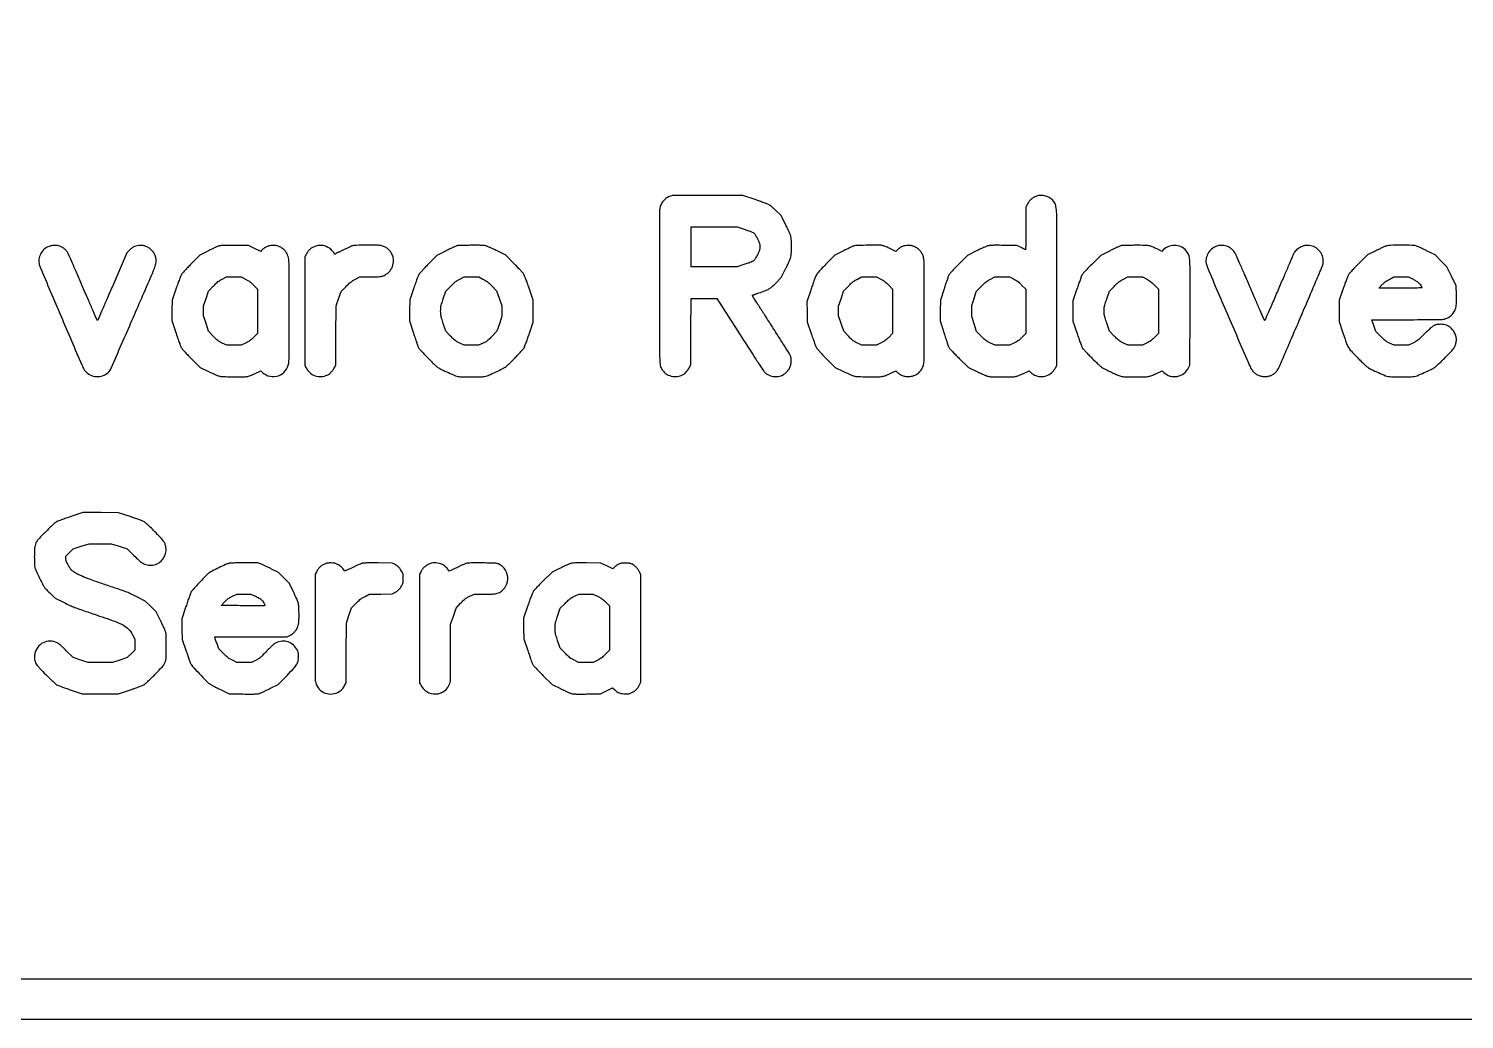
# Model space of a CAD drawing. Extents: x 949 to 24658, y 948 to 49051.
# Drawn here: x 14610 to 18200, y 948 to 3424 of the extents above; entities that cross this region are included whole.
import ezdxf

# ---------------------------------------------------------------- set-up
doc = ezdxf.new("R2010")
doc.units = 0

msp = doc.modelspace()

# ---------------------------------------------------------------- linework, layer by layer
for points in [[(24557.45501, 40846.15625, -0.000005), (24557.576589, 33590.111823, -0.000003), (24557.572356, 24977, -0.000002), (24557.441941, 13479.946311, -0.000011), (24557.197838, 7129.844974)], [(15714.998989, 9703.006321, -0.000002), (15715.022434, 7291.053811, -0.000001), (15715.030987, 4877.751754, -0.015597)], [(15911.999293, 4890.31908, 0.000002), (15912.009113, 7290.79815, 0.000002), (15911.999293, 9689.929649, 0.010711)], [(16777.006036, 9695.051837, 0.000002), (16776.996294, 7295.597669, 0.000002), (16777.00627, 4896.810789, 0.010711)], [(16974.465078, 5758.578639, -0.000013), (16974.22876, 7282.5, -0.000024)], [(23036.689134, 1047.984641), (12803.487408, 1047.982521), (2570.260772, 1047.985599, -0.009919)], [(2574.540583, 947.976318), (12803.51049, 947.973854), (23032.501131, 947.97706, 0.009239)]]:
    msp.add_lwpolyline(points, format="xyb")
for points in [[(16217.745923, 3006.925117, 0.074762), (16207.569377, 3002.820003, 0.067787), (16198.663949, 2995.793023, 0.06751), (16191.931809, 2986.609475, 0.073008), (16188.108704, 2976.200779, 0.049792), (16187.536435, 2970.859977, 0.000393), (16187.258421, 2927.794738, 0.001098), (16187.057079, 2869.853131, 0.00032), (16187, 2780.660878, 0.000229), (16187.063575, 2642.089986, 0.005947), (16187.543226, 2604.654108, 0.021487), (16188.82762, 2585.703607, 0.090522), (16192.086322, 2574.830795, 0.052729), (16194.986663, 2570.375836, 0.03194), (16199.26294, 2565.751576, 0.031593), (16204.188871, 2561.623936, 0.044848), (16209.074514, 2558.664369, 0.096001), (16224.050078, 2554.622787, 0.101157), (16239.156985, 2556.589288, 0.100871), (16252.313187, 2564.33547, 0.094916), (16261.727657, 2576.762452), (16265.5, 2584.394264), (16265.777737, 2667.197132), (16266.055474, 2750), (16298.277737, 2749.949504), (16330.5, 2749.899008), (16389, 2658.750745, 0.000557), (16421.898614, 2607.617156, 0.003966), (16438.060123, 2582.990143, 0.005502), (16448.098429, 2568.307516, 0.069416), (16452.656329, 2563.408137, 0.105016), (16466.978058, 2556.067926, 0.10158), (16483.226146, 2555.061122, 0.102623), (16498.424216, 2560.524775, 0.109467), (16509.78755, 2571.492975, 0.059102), (16513.915581, 2579.681171, 0.053255), (16516.196056, 2588.900861, 0.054467), (16516.448766, 2598.17372, 0.069332), (16514.582926, 2606.516684, 0.049395), (16512.820211, 2610.09993, 0.000648), (16499.637878, 2631.258568, 0.00186), (16484.241166, 2655.697532, 0.001219), (16466.327912, 2683.746525, -0.000301), (16448.507887, 2711.536955, -0.000491), (16433.423108, 2735.143985, -0.000048), (16419.943933, 2756.288505, -0.050297), (16419.452175, 2757.264034, -0.389284), (16419.763911, 2758.053533, -0.013915), (16422.993068, 2759.512809, -0.015229), (16427.824611, 2761.36544, -0.004662), (16435.232227, 2763.872754, 0.008756), (16451.941202, 2769.681252, 0.043974), (16460.888939, 2773.893246, 0.051411), (16468.319329, 2779.317502, 0.014728), (16478.638987, 2789.180397), (16491.777975, 2802.5), (16503.259595, 2825.5, 0.004834), (16507.744982, 2834.706836, 0.006114), (16511.704642, 2843.30791, 0.004972), (16514.856548, 2850.574298, 0.047372), (16515.870607, 2853.799221, 0.047179), (16516.778781, 2861.61389, 0.005314), (16516.971445, 2879.485741, 0.00533), (16516.783674, 2897.354821, 0.046885), (16515.878436, 2905.200779, 0.048163), (16514.843495, 2908.490217, 0.00521), (16511.654196, 2915.798351, 0.006235), (16507.585491, 2924.568412, 0.004587), (16502.867494, 2934.187112), (16490.978117, 2957.874223), (16478.468909, 2969.687112, 0.006596), (16473.332863, 2974.410657, 0.00731), (16468.244888, 2978.835248, 0.006838), (16463.801254, 2982.483935, 0.037148), (16461.229851, 2984.241393, 0.039966), (16458.011049, 2985.777994, 0.002999), (16448.930019, 2989.190968, 0.004132), (16438.026681, 2993.112292, 0.003129), (16426, 2997.241393), (16395.5, 3007.5), (16308.5, 3007.660337, 0.000951), (16274.610183, 3007.658304, 0.001535), (16245.750381, 3007.513081, 0.000409), (16220.721837, 3007.289861, 0.05617)], [(17132.024244, 3006.46046, 0.051306), (17123.953425, 3003.275766, 0.055719), (17116.939835, 2998.583003, 0.055611), (17111.124551, 2992.44841, 0.050765), (17106.597415, 2985), (17103.5, 2978.5), (17103.216603, 2925.25, -0.000675), (17103.08037, 2904.831257, -0.001126), (17102.903776, 2887.642188, -0.000051), (17102.708228, 2872.156599, -0.41049), (17102.549622, 2872, -0.109809), (17102.26167, 2872.064011, -0.000401), (17099.107808, 2873.542188, -0.002089), (17095.537206, 2875.23742, -0.001307), (17091.371457, 2877.25), (17080.576876, 2882.5), (17046.753023, 2882.810663, 0.001537), (17027.752596, 2882.926753, 0.009284), (17017.892464, 2882.773586, 0.017839), (17011.684312, 2882.339715, 0.044395), (17007.221617, 2881.462096, 0.032528), (17003.829582, 2880.231808, 0.004124), (16996.726092, 2877.04915, 0.004824), (16988.351424, 2873.115521, 0.003993), (16979.507032, 2868.769284), (16957.5, 2857.735704), (16935.364646, 2835.617852, 0.003194), (16924.936215, 2825.063666, 0.008924), (16917.804204, 2817.486868, 0.011074), (16912.958091, 2811.907411, 0.057701), (16910.736589, 2808.5, 0.029224), (16909.322281, 2805.192244, 0.002467), (16906.223109, 2796.45, 0.00327), (16902.643226, 2785.97149, 0.002523), (16898.871943, 2774.5), (16889.5, 2745.5), (16889.203903, 2719.970765), (16888.907807, 2694.44153), (16898.878758, 2662.686848, 0.003104), (16902.879744, 2650.216186, 0.004224), (16906.653133, 2639.021629, 0.002824), (16909.948471, 2629.682365, 0.047332), (16911.342953, 2626.716083, 0.052618), (16913.282892, 2624.106105, 0.003329), (16919.810678, 2617.112797, 0.004866), (16927.740947, 2608.891353, 0.003596), (16936.668098, 2599.944504), (16959.5, 2577.389008), (16982.048716, 2566.748757, 0.003862), (16993.075563, 2561.64918, 0.010591), (17000.962148, 2558.275019, 0.014519), (17006.81999, 2556.109794, 0.041066), (17011.048716, 2555.061807, 0.03668), (17020.924892, 2554.195253, 0.003657), (17044.67054, 2554.031978, 0.00339), (17068.539564, 2554.204286, 0.041983), (17077.566341, 2555.090989, 0.036472), (17080.730611, 2555.914974, 0.008789), (17085.831061, 2557.749287, 0.008976), (17091.624129, 2560.068251, 0.008799), (17097.369187, 2562.608487), (17111.238374, 2569.034994), (17115.528974, 2565.080057, 0.095512), (17128.437457, 2557.089834, 0.098545), (17143.246483, 2554.587946, 0.099065), (17157.822027, 2557.948155, 0.097609), (17170.069767, 2566.667284, 0.022257), (17172.195927, 2569.125851, 0.014777), (17174.420096, 2572.11962, 0.014888), (17176.410896, 2575.16064, 0.027912), (17177.804113, 2577.747356), (17180.5, 2583.5), (17180.757468, 2779.469476, 0.000217), (17180.888456, 2928.496256, 0.007883), (17180.362822, 2962.800471, 0.036312), (17178.593732, 2979.802304, 0.101847), (17174.183596, 2990.8674, 0.08577), (17166.278364, 2999.295735, 0.073139), (17155.573311, 3005.147745, 0.07292), (17143.604581, 3007.682198, 0.0843)], [(16400.999405, 2922.468796, -0.004389), (16410.509303, 2919.190593, -0.01345), (16416.870624, 2916.740558, -0.018758), (16421.212597, 2914.738474, -0.06719), (16423.722054, 2913.007862, -0.0563), (16425.308205, 2911.20085, -0.011945), (16427.621464, 2907.700907, -0.012358), (16430.119261, 2903.49038, -0.011462), (16432.472054, 2899.055723, -0.006071), (16435.906996, 2891.993945, -0.041291), (16437.265052, 2888.364412, -0.054208), (16437.839148, 2884.96281, -0.014723), (16438, 2879.50128, -0.01527), (16437.831767, 2873.99407, -0.055631), (16437.233228, 2870.553164, -0.040304), (16435.81022, 2866.817291, -0.005375), (16432.098155, 2859.234623, -0.009431), (16429.624691, 2854.539403, -0.010689), (16427.073183, 2850.135329, -0.009969), (16424.756813, 2846.492774, -0.056575), (16423.279564, 2844.73671, -0.07397), (16420.945615, 2843.102973, -0.017541), (16416.612649, 2841.126422, -0.013121), (16410.286526, 2838.697094, -0.004443), (16400.960246, 2835.48671), (16381.557675, 2829), (16323.778838, 2829), (16266, 2829), (16266, 2879), (16266, 2929), (16323.749405, 2929), (16381.49881, 2929)], [(14664.032906, 2881.399126, 0.096057), (14651.442451, 2875.253959, 0.087848), (14641.595929, 2864.683517, 0.088524), (14636.031381, 2851.452873, 0.099653), (14635.716062, 2837.675524, 0.056604), (14638.545503, 2828.1541, 0.000157), (14690.867174, 2705.176225, 0.000217), (14742.636716, 2583.74887, 0.040455), (14748.977106, 2571.697152, 0.030368), (14750.44068, 2569.672403, 0.015668), (14752.497674, 2567.317341, 0.015516), (14754.772156, 2565.019578, 0.022646), (14756.924182, 2563.154165, 0.102548), (14771.050047, 2556.075971, 0.098486), (14787.039271, 2555.054624, 0.09994), (14802.012871, 2560.213046, 0.109067), (14813.273912, 2570.667299, 0.048684), (14816.291242, 2576.087403, 0.000056), (14868.043271, 2694.975455, 0.000213), (14916.904851, 2807.388492, 0.012003), (14925.474305, 2828.5, 0.02435), (14927.386204, 2834.409579, 0.037432), (14928.39788, 2839.687679, 0.039894), (14928.575886, 2844.80037, 0.033371), (14927.970685, 2850.197874, 0.058601), (14925.17331, 2859.38916, 0.062922), (14920.365519, 2867.442802, 0.062025), (14913.637125, 2874.139498, 0.054384), (14905.179609, 2879.330499, 0.016636), (14901.125657, 2881.085518, 0.045101), (14898.122504, 2881.965844, 0.039796), (14894.804282, 2882.350663, 0.010715), (14889.5, 2882.427454, 0.033063), (14880.88902, 2881.797258, 0.062955), (14874.198077, 2879.982172, 0.064226), (14868.256189, 2876.588586, 0.035786), (14861.972588, 2871.091452), (14855.445177, 2864.5), (14819.0546, 2780, -0.000298), (14805.055322, 2747.546473, -0.000489), (14793.163211, 2720.096671, -0.000033), (14782.441379, 2695.418815, -0.073204), (14782.015362, 2694.733349, -0.554303), (14781.5877, 2694.795236, -0.000109), (14771.024079, 2718.798356, -0.001552), (14759.305978, 2745.666475, -0.000924), (14745.509119, 2777.733349, 0.000959), (14731.56844, 2810.12814, 0.001481), (14719.382677, 2838.068546, 0.000451), (14708.711489, 2862.280462, 0.045758), (14706.921238, 2865.5, 0.041064), (14702.353332, 2871.136977, 0.047378), (14697.122661, 2875.660335, 0.047805), (14691.176736, 2879.086792, 0.043138), (14684.482456, 2881.462554, 0.028594), (14679.208346, 2882.518682, 0.035906), (14674.236499, 2882.860686, 0.03598), (14669.27519, 2882.487738, 0.028904)], [(15086.23709, 2881.4815, 0.03631), (15083.065449, 2880.356283, 0.004141), (15076.13119, 2877.244715, 0.004987), (15067.937975, 2873.38703, 0.00404), (15059.224496, 2869.090525), (15037.474814, 2858.146668), (15015.919517, 2836.323334, 0.003892), (15007.472038, 2827.636579, 0.005151), (14999.924218, 2819.588729, 0.003747), (14993.730419, 2812.744483, 0.049928), (14991.736575, 2810, 0.039667), (14990.250483, 2806.917421, 0.002823), (14986.853863, 2798.009375, 0.003964), (14982.942866, 2787.318594, 0.002981), (14978.804464, 2775.5), (14968.5, 2745.5), (14968.187795, 2720.27563), (14967.87559, 2695.05126), (14978.534368, 2662.77563, 0.002804), (14983.537166, 2647.907299, 0.006974), (14987.409322, 2637.103028, 0.007969), (14990.460124, 2629.330139, 0.048049), (14992.483345, 2625.5, 0.037754), (14994.800909, 2622.498251, 0.003556), (15001.082496, 2615.619604, 0.00454), (15008.715123, 2607.528566, 0.003557), (15017.136772, 2598.885888), (15038.5, 2577.271775), (15059.37614, 2567.547024, 0.004093), (15079.416713, 2558.410402, 0.049839), (15087.418836, 2555.758826, 0.048113), (15095.864766, 2554.704208, 0.003676), (15118.830834, 2554.228299, 0.002697), (15132.58195, 2554.118654, 0.005712), (15143.236359, 2554.212877, 0.00651), (15151.262295, 2554.48012, 0.031538), (15155.792032, 2554.977471, 0.032455), (15159.461869, 2555.865053, 0.013122), (15164.339018, 2557.527059, 0.011658), (15170.038551, 2559.790255, 0.008255), (15176.330386, 2562.583547), (15190.238374, 2569.034994), (15194.694041, 2564.927904, 0.13742), (15213.403607, 2555.386783, 0.137691), (15234.331464, 2556.963687, 0.136643), (15251.49615, 2569.229971, 0.134588), (15259.973372, 2588.673123, 0.035692), (15260.926784, 2601.849933, 0.000231), (15260.975091, 2718.540881, 0.000234), (15260.914821, 2835.163267, 0.035229), (15259.960762, 2848.5, 0.080428), (15255.933692, 2861.410638, 0.085985), (15248.098529, 2872.057704, 0.086791), (15237.208105, 2879.376044, 0.08392), (15224.351696, 2882.673734, 0.064021), (15215.401269, 2882.277623, 0.052227), (15206.168898, 2879.658225, 0.053359), (15197.900847, 2875.27541, 0.076442), (15191.821695, 2869.650191), (15190.143389, 2867.538635), (15174.896545, 2875.019318), (15159.649701, 2882.5), (15125.57485, 2882.714309, 0.001761), (15107.821957, 2882.76343, 0.007643), (15097.293806, 2882.594521, 0.011961), (15090.408934, 2882.213749, 0.047326)], [(15327.597092, 2881.072601, 0.047507), (15319.726684, 2877.613241, 0.055327), (15313.077654, 2872.8704, 0.054924), (15307.592807, 2866.752751, 0.04575), (15303.177592, 2859.212682), (15300.5, 2853.5), (15300.5, 2718.5), (15300.5, 2583.5), (15303.180056, 2577.781935, 0.098571), (15312.528428, 2565.088926, 0.099066), (15326.0099, 2556.971085, 0.099875), (15341.482313, 2554.705093, 0.101947), (15356.5, 2558.649704, 0.049745), (15361.784937, 2561.959132, 0.035486), (15366.992175, 2566.617413, 0.035431), (15371.499071, 2571.976758, 0.048904), (15374.678699, 2577.395425), (15377.5, 2583.5), (15378.011254, 2657.5), (15378.522507, 2731.5), (15384.769976, 2749.494838), (15391.017445, 2767.489675), (15403.758723, 2780.32244, -0.005374), (15411.547349, 2788.000161, -0.026634), (15416.194864, 2792.029086, -0.034752), (15420.671727, 2795.036273, -0.013557), (15427.233343, 2798.577602), (15437.966687, 2804), (15461.346854, 2804, 0.003971), (15470.693589, 2804.074229, 0.004838), (15479.441378, 2804.297858, 0.00409), (15486.788795, 2804.617036, 0.033632), (15490.11351, 2805.013985, 0.06004), (15498.891414, 2807.787162, 0.058726), (15506.830632, 2812.581387, 0.058471), (15513.467171, 2819.112416, 0.058538), (15518.408529, 2827, 0.052758), (15520.824046, 2833.88776, 0.043689), (15521.944357, 2841.58379, 0.043869), (15521.708692, 2849.320971, 0.054534), (15520.089003, 2856.330272, 0.058642), (15515.778967, 2865.180301, 0.064598), (15509.6459, 2872.471116, 0.064132), (15501.8137, 2877.995761, 0.056514), (15492.5, 2881.643905, 0.061679), (15483.607033, 2882.871891, 0.003543), (15455.980338, 2883.063313, 0.003525), (15428.342232, 2882.864149, 0.062155), (15419.5, 2881.632456, 0.036207), (15416.531477, 2880.599251, 0.004569), (15410.316999, 2877.850373, 0.005347), (15402.993097, 2874.435529, 0.004418), (15395.259998, 2870.644325, -0.001487), (15387.82973, 2866.947407, -0.002366), (15381.448497, 2863.833546, -0.000499), (15375.826456, 2861.129917, -0.112877), (15375.259998, 2861.001788, -0.214887), (15374.839388, 2861.192498, -0.011794), (15373.885263, 2862.329459, -0.016577), (15372.795493, 2863.788723, -0.011211), (15371.647281, 2865.519009, 0.090767), (15363.483893, 2874.379171, 0.076611), (15352.23419, 2880.413564, 0.076301), (15339.644451, 2882.797194, 0.088729)], [(15680.78916, 2881.923312, 0.04762), (15678.371061, 2881.103325, 0.00282), (15671.327188, 2877.892063, 0.00423), (15662.980353, 2873.943698, 0.003105), (15653.78916, 2869.429739), (15630.5, 2857.811952), (15610.204092, 2837.155976, 0.003439), (15602.183854, 2828.880368, 0.004322), (15594.873321, 2821.098943, 0.003476), (15588.84752, 2814.48114, 0.033862), (15586.514868, 2811.5, 0.047083), (15584.451953, 2807.743219, 0.008718), (15581.445243, 2800.44175, 0.00747), (15577.657571, 2790.325509, 0.003068), (15572.810776, 2776.5), (15562.5, 2746.5), (15562.202787, 2720.141903), (15561.905574, 2693.783806), (15572.09274, 2663.141903, 0.00225), (15576.174611, 2651.046156, 0.002962), (15580.012787, 2640.05217, 0.002152), (15583.32238, 2630.875003, 0.028441), (15584.749222, 2627.567612, 0.072911), (15589.07967, 2621.367965, 0.003114), (15607.534887, 2602.009273, 0.003638), (15626.016222, 2583.140096, 0.058204), (15633, 2577.581794, 0.028663), (15642.089753, 2572.632073, 0.005384), (15659.30502, 2564.7251, 0.00389), (15676.923877, 2557.025216, 0.056431), (15683.433659, 2555.072058, 0.041264), (15692.375125, 2554.208645, 0.003252), (15716.274532, 2554.034671, 0.003464), (15740.067961, 2554.181053, 0.03697), (15749.695813, 2555.020665, 0.052821), (15755.924018, 2556.720504, 0.00895), (15767.337042, 2561.410281, 0.009471), (15780.857391, 2567.557408, 0.007447), (15795.274845, 2574.710496, 0.026643), (15801.013857, 2578.063249, 0.034454), (15805.864997, 2581.757843, 0.017536), (15812.148993, 2587.668924, 0.002254), (15825.108569, 2600.864071, 0.003401), (15833.349414, 2609.446779, 0.004579), (15840.685317, 2617.335244, 0.003171), (15846.725885, 2624.036136, 0.048389), (15848.563753, 2626.553781, 0.042006), (15849.932977, 2629.38895, 0.002552), (15853.263039, 2638.213465, 0.003795), (15857.100776, 2648.787752, 0.002797), (15861.196297, 2660.553781), (15871.432535, 2690.5), (15871.466268, 2718), (15871.5, 2745.5), (15861.067669, 2775.920358, 0.0029), (15856.015678, 2790.377968, 0.007958), (15852.228354, 2800.504711, 0.010137), (15849.259585, 2807.644143, 0.045183), (15847.067669, 2811.612425, 0.033956), (15844.643434, 2814.717756, 0.003787), (15838.597209, 2821.3621, 0.004592), (15831.260272, 2829.158288, 0.003708), (15823.241979, 2837.399981), (15802.983958, 2857.915826), (15781.241979, 2868.849986, 0.003777), (15772.519206, 2873.154468, 0.00461), (15764.291203, 2877.044564, 0.003885), (15757.322241, 2880.195688, 0.032278), (15754.068499, 2881.392073, 0.045883), (15749.83996, 2882.232153, 0.01606), (15743.652092, 2882.68029, 0.009071), (15734.005448, 2882.892901, 0.001757), (15716.568499, 2882.899549, 0.002502), (15704.013082, 2882.797382, 0.003534), (15692.830062, 2882.571343, 0.002055), (15683.409214, 2882.275537, 0.049106)], [(16674.23709, 2881.45138, 0.037352), (16671.063638, 2880.33711, 0.004229), (16664.108315, 2877.224357, 0.005103), (16655.889936, 2873.360659, 0.004128), (16647.146626, 2869.051343), (16625.319072, 2858.068303), (16603.232277, 2835.579533, 0.002521), (16591.227376, 2823.232242, 0.012549), (16584.698069, 2816.098683, 0.022404), (16580.716069, 2811.085967, 0.046745), (16578.18434, 2806.795381, 0.022084), (16576.529623, 2802.831977, 0.002534), (16573.247565, 2793.735569, 0.003053), (16569.462392, 2782.865818, 0.002484), (16565.536496, 2771.176769), (16555.849792, 2741.853538), (16556.238283, 2716.676769), (16556.626775, 2691.5), (16567.266359, 2660.248529, 0.00306), (16572.028853, 2646.535373, 0.006433), (16575.929952, 2635.955063, 0.006174), (16579.078933, 2628.035684, 0.05492), (16580.877012, 2624.748529, 0.033522), (16582.997026, 2622.112298, 0.002536), (16589.239831, 2615.402757, 0.003488), (16596.789406, 2607.482295, 0.002647), (16605.174041, 2598.899154), (16626.5, 2577.298308), (16647.41754, 2567.545684, 0.004153), (16667.481147, 2558.393279, 0.050472), (16675.502788, 2555.7456, 0.047857), (16684.008693, 2554.700037, 0.003531), (16707.5, 2554.239424, 0.005092), (16731.604014, 2554.182552, 0.035401), (16743.355138, 2555.108048, 0.053506), (16752.797028, 2557.582203, 0.02025), (16765.354007, 2562.945815), (16778.208015, 2569.062979), (16782.678861, 2564.941897, 0.059817), (16790.158441, 2559.542996, 0.059213), (16798.728558, 2556.045836, 0.059182), (16807.883888, 2554.653482, 0.059635), (16817.086198, 2555.450834, 0.071462), (16828.260741, 2559.507606, 0.078405), (16837.449171, 2566.455251, 0.077748), (16844.109132, 2575.949601, 0.068688), (16847.906732, 2587.433659, 0.045265), (16848.918002, 2598.426358, 0.000194), (16849.023147, 2718.037418, 0.000216), (16849.030038, 2837.118288, 0.040512), (16848.035116, 2849.320768, 0.055639), (16845.413255, 2858.666933, 0.063393), (16840.86831, 2866.767901, 0.063315), (16834.43334, 2873.479559, 0.055297), (16826.236543, 2878.727657, 0.012364), (16821.483525, 2880.932233, 0.047803), (16818.395045, 2881.935314, 0.045805), (16815.108776, 2882.354781, 0.010719), (16809.551863, 2882.432434, 0.032523), (16801.582321, 2881.853732, 0.054099), (16795.058005, 2880.218333, 0.056724), (16789.252097, 2877.290855, 0.040051), (16783.477156, 2872.805127), (16777.94763, 2867.751452), (16764.529132, 2874.358259, 0.006136), (16759.076093, 2876.9605, 0.006975), (16753.787631, 2879.316017, 0.006397), (16749.247901, 2881.194233, 0.03822), (16746.805317, 2881.958088, 0.055462), (16738.06307, 2882.975658, 0.003012), (16710.275012, 2882.949023, 0.002808), (16682.330534, 2882.596956, 0.061274)], [(17340.78916, 2881.923312, 0.047643), (17338.371087, 2881.103212, 0.002821), (17331.327188, 2877.891155, 0.004232), (17322.980353, 2873.94179, 0.003106), (17313.78916, 2869.426648), (17290.5, 2857.80577), (17267.897438, 2835.152885, 0.003171), (17257.509013, 2824.608414, 0.008303), (17250.224245, 2816.866671, 0.009255), (17245.180806, 2811.114961, 0.065804), (17243.184417, 2808, 0.022736), (17241.922687, 2804.957109, 0.001531), (17238.745543, 2796.103625, 0.002198), (17235.035242, 2785.516701, 0.001645), (17231.036979, 2773.820851), (17221, 2744.141702), (17221, 2718.802996), (17221, 2693.46429), (17231.445744, 2662.162583, 0.00291), (17235.628244, 2649.868053, 0.003957), (17239.554037, 2638.827749, 0.002647), (17242.967692, 2629.614992, 0.044225), (17244.379951, 2626.680438, 0.05115), (17246.302897, 2624.09308, 0.003303), (17252.692693, 2617.205929, 0.004792), (17260.455157, 2609.106304, 0.003551), (17269.184207, 2600.297193, 0.001943), (17283.583253, 2586.081984, 0.019278), (17289.874606, 2580.377264, 0.038885), (17294.894443, 2576.791645, 0.021626), (17301.5, 2573.189209, 0.003555), (17317.335038, 2565.56102, 0.008579), (17329.18006, 2560.205049, 0.010466), (17338.020596, 2556.606507, 0.046105), (17343.433659, 2555.088017, 0.041857), (17352.422191, 2554.207183, 0.003346), (17376.298215, 2554.032253, 0.003599), (17400.054209, 2554.188177, 0.036792), (17409.852138, 2555.04584, 0.0346), (17413.459858, 2555.890697, 0.015344), (17418.088219, 2557.475465, 0.013), (17423.607788, 2559.722247, 0.007881), (17430.022972, 2562.651482), (17443.841668, 2569.226392), (17448.168768, 2565.068526, 0.122752), (17463.687421, 2556.158939, 0.116854), (17481.875032, 2555.353828, 0.115387), (17498.666882, 2562.815849, 0.117482), (17510.275699, 2576.91088), (17513.5, 2583.5), (17513.767921, 2716.432442, 0.00039), (17513.892144, 2816.95414, 0.0115), (17513.31641, 2842.488891, 0.049038), (17511.399896, 2855.748744, 0.087026), (17506.959583, 2865.822666, 0.110582), (17495.021199, 2877.209558, 0.109575), (17479.327631, 2882.466244, 0.107134), (17462.594401, 2880.643185, 0.101586), (17447.754029, 2872.058203), (17443.008058, 2867.837119), (17431.254029, 2873.816748, 0.016444), (17419.095976, 2879.506724, 0.060134), (17410.943418, 2881.892683, 0.038118), (17400.821825, 2882.789677, 0.003831), (17376.568499, 2882.899549, 0.002502), (17364.013082, 2882.797382, 0.003534), (17352.830062, 2882.571343, 0.002055), (17343.409214, 2882.275537, 0.049106)], [(17583.617739, 2881.951265, 0.095153), (17570.452464, 2875.82104, 0.089962), (17560.190639, 2865.149773, 0.091015), (17554.414756, 2851.671917, 0.100421), (17554.086336, 2837.5, 0.057252), (17557.210474, 2827.083265, 0.000192), (17609.941836, 2704.466574, 0.000234), (17662.361874, 2582.859272, 0.046407), (17668.711869, 2571.241456, 0.061379), (17674.78964, 2564.249434, 0.063667), (17682.313493, 2559.041438, 0.062804), (17691.000706, 2555.842114, 0.057086), (17700.5, 2554.760496, 0.052377), (17709.863957, 2555.750478, 0.061834), (17718.276782, 2558.665021, 0.062387), (17725.662305, 2563.520953, 0.054783), (17731.991723, 2570.245997, 0.057244), (17734.712881, 2574.876653, 0.000778), (17748.010092, 2605.027658, 0.001793), (17765.307245, 2644.801162, 0.000629), (17789.882885, 2702.067787, 0.000336), (17810.833353, 2751.148139, 0.000533), (17828.713906, 2793.239145, 0.000111), (17844.399924, 2830.296713, 0.024709), (17845.706138, 2833.866353, 0.059754), (17846.674051, 2839.125303, 0.033294), (17846.648502, 2845.648092, 0.0324), (17845.726092, 2852.426129, 0.040953), (17843.967066, 2858.5, 0.029731), (17842.51798, 2861.717228, 0.032851), (17840.739106, 2864.629597, 0.028306), (17838.369819, 2867.616492, 0.014552), (17835.091452, 2871.091452, 0.035305), (17828.75594, 2876.590289, 0.063688), (17822.789387, 2879.983028, 0.062677), (17816.09488, 2881.797185, 0.033135), (17807.5, 2882.427454, 0.010715), (17802.195718, 2882.350663, 0.039796), (17798.877496, 2881.965844, 0.045101), (17795.874343, 2881.085518, 0.016636), (17791.820391, 2879.330499, 0.033906), (17786.105289, 2876.136615, 0.037443), (17781.072271, 2872.292598, 0.039447), (17776.90933, 2867.954904, 0.048389), (17773.789653, 2863.288401, 0.020491), (17771.999092, 2859.596846, 0.000259), (17761.616215, 2835.715456, 0.000759), (17749.657428, 2808.055369, 0.000498), (17735.957108, 2776.147194, -0.001012), (17721.014585, 2741.444397, -0.002468), (17709.826589, 2715.951094, -0.000391), (17700.569786, 2695.181729, -0.617012), (17699.93422, 2695.153059, -0.025218), (17699.379025, 2696.274269, -0.000029), (17689.064594, 2720.051522, -0.000274), (17677.539349, 2746.664164, -0.000168), (17663.998962, 2778.005865, 0.000579), (17650.345623, 2809.537899, 0.000892), (17638.458683, 2836.770434, 0.000273), (17628.085562, 2860.384555, 0.027262), (17626.447883, 2863.616888, 0.053295), (17622.989569, 2868.360469, 0.031873), (17617.97711, 2873.226965, 0.031918), (17612.407445, 2877.400606, 0.055033), (17607.246659, 2880.01768, 0.04309), (17601.782223, 2881.549065, 0.026371), (17595.144616, 2882.446435, 0.026492), (17588.63236, 2882.633247, 0.055495)], [(18005.233219, 2881.45039, 0.036814), (18002.075792, 2880.345584, 0.004346), (17995.276297, 2877.318251, 0.005181), (17987.249162, 2873.559484, 0.004225), (17978.733219, 2869.374753), (17957.5, 2858.717106), (17934.856691, 2836.262574, 0.003632), (17925.207086, 2826.553389, 0.006776), (17917.557026, 2818.528732, 0.006238), (17911.796469, 2812.162265, 0.056201), (17909.644005, 2809.087251, 0.032353), (17908.172516, 2805.910222, 0.002485), (17904.81782, 2797.107181, 0.0034), (17900.936545, 2786.550575, 0.002587), (17896.8225, 2774.93323), (17886.570372, 2745.5), (17886.535186, 2719), (17886.5, 2692.5), (17895.877675, 2664.5, 0.004237), (17905.117688, 2637.66821, 0.047292), (17909.873429, 2627.424152, 0.056076), (17916.271863, 2618.851611, 0.007162), (17932.262808, 2602.279228, 0.003577), (17940.72493, 2593.878218, 0.004684), (17948.58345, 2586.330116, 0.00348), (17955.262317, 2580.121517, 0.043447), (17958, 2578.018094, 0.030779), (17967.476626, 2572.75766, 0.0063), (17984.87558, 2564.723121, 0.004687), (18002.62349, 2556.995894, 0.059807), (18009.587814, 2554.979762, 0.029697), (18013.259854, 2554.600409, 0.003426), (18021.54767, 2554.295986, 0.004117), (18031.42006, 2554.082436, 0.003348), (18042, 2554.011584, 0.003348), (18052.57994, 2554.082436, 0.004117), (18062.45233, 2554.295986, 0.003426), (18070.740146, 2554.600409, 0.029697), (18074.412186, 2554.979762, 0.059807), (18081.37651, 2556.995894, 0.004687), (18099.12442, 2564.723121, 0.0063), (18116.523374, 2572.75766, 0.030779), (18126, 2578.018094, 0.043439), (18128.737336, 2580.121179, 0.003483), (18135.412123, 2586.325658, 0.004687), (18143.265774, 2593.868858, 0.003579), (18151.722121, 2602.264053, 0.005177), (18166.365434, 2617.319703, 0.034358), (18173.052388, 2625.381117, 0.062553), (18176.713193, 2632.100697, 0.043954), (18179.14579, 2640.371748, 0.071622), (18179.655046, 2649.589145, 0.062419), (18177.61545, 2659.043126, 0.06078), (18173.226491, 2667.933614, 0.061055), (18166.834238, 2675.492981, 0.038359), (18160.887743, 2680.206253, 0.058385), (18155.038947, 2683.22822, 0.056586), (18148.514505, 2684.874853, 0.033554), (18140.5, 2685.413297, 0.040271), (18130.380507, 2684.596938, 0.09213), (18123.204182, 2682.020107, 0.055266), (18115.410248, 2676.230538, 0.00767), (18100.851795, 2662.263832, -0.002539), (18088.646286, 2650.311512, -0.023951), (18083.145378, 2645.467854, -0.041069), (18078.301976, 2642.211141, -0.015126), (18070.990077, 2638.408022), (18059.776565, 2633), (18041.946908, 2633), (18024.117251, 2633), (18012.808625, 2638.536617, -0.011669), (18005.903833, 2642.119257, -0.034962), (18001.435824, 2644.994828, -0.029131), (17996.996538, 2648.733968, -0.006232), (17989.763256, 2655.757764), (17978.026512, 2667.442294), (17973.088809, 2682.221147), (17968.151107, 2697), (18054.939064, 2697, 0.000869), (18091.697239, 2697.063894, 0.001866), (18120.040802, 2697.268208, 0.000888), (18142.569245, 2697.554722, 0.043259), (18147.040348, 2698.007652, 0.072089), (18158.42601, 2701.924706, 0.07628), (18167.98734, 2708.86011, 0.076472), (18175.010919, 2718.326264, 0.072988), (18179.00428, 2729.616227, 0.03301), (18179.511133, 2733.546267, 0.008341), (18179.804947, 2739.987363, 0.007229), (18179.925652, 2748.342233, 0.003754), (18179.84723, 2758.772601), (18179.5, 2781.879402), (18167.635254, 2805.689701), (18155.770507, 2829.5), (18141.135254, 2844.11619), (18126.5, 2858.73238), (18105.29914, 2869.366099, 0.004781), (18096.759715, 2873.547507, 0.005718), (18088.634256, 2877.316815, 0.004966), (18081.725793, 2880.343928, 0.037077), (18078.339041, 2881.499909, 0.059512), (18068.59106, 2882.833086, 0.004429), (18041.70276, 2883.053033, 0.004349), (18014.777544, 2882.800598, 0.061307)], [(15151.766657, 2798.612068, -0.012141), (15158.045582, 2795.266893, -0.031633), (15162.33334, 2792.475803, -0.02901), (15166.43945, 2789.029281, -0.008873), (15172.236914, 2783.362068), (15181.973828, 2773.5), (15181.986914, 2717.981238), (15182, 2662.462477), (15172.25, 2652.767981, -0.008583), (15166.365469, 2647.114478, -0.031013), (15162.346687, 2643.823192, -0.034095), (15158.146154, 2641.212814, -0.012003), (15151.797503, 2638.036743), (15141.095005, 2633), (15123.17218, 2633), (15105.249356, 2633), (15093.874678, 2638.439836, -0.010623), (15086.671654, 2642.074613, -0.042072), (15082.506789, 2644.759909, -0.034495), (15078.471751, 2648.340042, -0.005538), (15071.176373, 2655.9389), (15059.852747, 2667.998129), (15053.426373, 2687.220227), (15047, 2706.442325), (15047, 2718.927026), (15047, 2731.411727), (15053.25, 2749.821358), (15059.5, 2768.230988), (15071.433248, 2780.698559, -0.005615), (15078.795297, 2788.219322, -0.028666), (15083.163015, 2792.108567, -0.036826), (15087.449979, 2795.019964, -0.013281), (15093.933248, 2798.531549), (15104.5, 2803.896967), (15122.766657, 2803.948483), (15141.033313, 2804)], [(15745.766657, 2798.578077, -0.013086), (15752.241484, 2795.09174, -0.033717), (15756.660602, 2792.148818, -0.027347), (15761.14021, 2788.301603, -0.006266), (15768.258438, 2781.304598), (15780.016876, 2769.453041), (15786.508438, 2750.666463), (15793, 2731.879885), (15793, 2718.690635), (15793, 2705.501385), (15786.841205, 2687.000692), (15780.68241, 2668.5), (15769.091205, 2656.11183, -0.005148), (15761.550193, 2648.216852, -0.035026), (15757.527941, 2644.631693, -0.043771), (15753.393976, 2641.979058, -0.010632), (15746.125005, 2638.36183), (15734.750011, 2633), (15716.799552, 2633), (15698.849093, 2633), (15687.674546, 2638.330193, -0.01138), (15680.662946, 2641.872751, -0.04052), (15676.434974, 2644.592229, -0.032586), (15672.264469, 2648.233352, -0.00552), (15664.852156, 2655.77311), (15653.204313, 2667.885834), (15646.602156, 2687.693512, -0.00291), (15642.412216, 2700.512287, -0.024707), (15640.850964, 2706.364908, -0.039247), (15640.192196, 2711.295011, -0.013469), (15639.994379, 2718.500595, -0.013207), (15640.181648, 2725.72928, -0.040596), (15640.832509, 2730.577085, -0.025643), (15642.389474, 2736.294235, -0.002914), (15646.642204, 2749), (15653.295649, 2768.5), (15665.397824, 2780.827536, -0.005873), (15672.720391, 2788.113269, -0.02671), (15677.249497, 2792.067395, -0.034062), (15681.646497, 2795.051199, -0.013826), (15688, 2798.526019), (15698.5, 2803.896967), (15716.766657, 2803.948483), (15735.033313, 2804)], [(16740.539965, 2798.198361, -0.011166), (16746.992097, 2794.683412, -0.031456), (16751.275858, 2791.852, -0.030173), (16755.26719, 2788.44029, -0.00961), (16760.789965, 2782.901918), (16770, 2773.303835), (16770, 2717.883156), (16770, 2662.462477), (16760.25, 2652.777233, -0.008758), (16754.436766, 2647.201457, -0.029653), (16750.375443, 2643.864846, -0.032804), (16746.164359, 2641.20781, -0.012606), (16740, 2638.06037), (16729.5, 2633.02875), (16711.391658, 2633.014375), (16693.283316, 2633), (16682.270762, 2638.25, -0.011727), (16675.358726, 2641.746395, -0.040972), (16671.165278, 2644.45597, -0.032478), (16667.006418, 2648.107188, -0.00542), (16659.569301, 2655.707716), (16647.880394, 2667.915432), (16641.440197, 2687.178878), (16635, 2706.442325), (16635, 2718.443025), (16635, 2730.443725), (16641.25, 2749.285378), (16647.5, 2768.12703), (16659.395543, 2780.627665, -0.005569), (16666.764632, 2788.20089, -0.029085), (16671.100828, 2792.079623, -0.037357), (16675.370339, 2794.981386, -0.013109), (16681.895543, 2798.512633), (16692.5, 2803.896967), (16711, 2803.896844), (16729.5, 2803.896722)], [(17072.268169, 2798.910776, -0.013788), (17078.211967, 2795.747044, -0.030696), (17082.503143, 2792.94737, -0.026825), (17086.754109, 2789.416777, -0.008356), (17092.75, 2783.678644), (17103, 2773.535734), (17103, 2718.133166), (17103, 2662.730597), (17093.75, 2653.223076, -0.009019), (17088.050316, 2647.572299, -0.034004), (17084.19046, 2644.353574, -0.035411), (17080.007096, 2641.752347, -0.010374), (17073.236719, 2638.357777), (17061.973438, 2633), (17044.067024, 2633), (17026.160611, 2633), (17014.830306, 2638.384547, -0.011339), (17007.777411, 2641.934544, -0.038446), (17003.431724, 2644.694589, -0.031343), (16999.130375, 2648.357195, -0.005716), (16991.685718, 2655.714016), (16979.871437, 2667.658938), (16973.935718, 2686.37045), (16968, 2705.081962), (16968, 2718.633466), (16968, 2732.184971), (16973.621157, 2749.842485), (16979.242314, 2767.5), (16991.871157, 2780.327308, -0.00545), (16999.539158, 2787.947859, -0.02619), (17004.171007, 2792.002338, -0.034352), (17008.609505, 2795.025751, -0.014118), (17015, 2798.525791), (17025.5, 2803.896967), (17043.768169, 2803.948483), (17062.036337, 2804)], [(17404.910096, 2798.890263, -0.016103), (17410.260912, 2795.814036, -0.025205), (17414.629485, 2792.797238, -0.021987), (17419.06985, 2789.066771, -0.009109), (17424.75, 2783.658131), (17435, 2773.535734), (17435, 2717.999106), (17435, 2662.462477), (17425.25, 2652.820764, -0.009203), (17419.580514, 2647.416968, -0.026938), (17415.414715, 2643.984792, -0.029861), (17411.146716, 2641.215455, -0.013572), (17405.268169, 2638.089525), (17395.036337, 2633), (17377.03145, 2633), (17359.026562, 2633), (17347.763281, 2638.377976, -0.011575), (17340.712638, 2641.947207, -0.03931), (17336.378521, 2644.727349, -0.031177), (17332.050514, 2648.456866, -0.00534), (17324.36207, 2656.127976), (17312.224141, 2668.5), (17305.61207, 2688.500595, -0.002923), (17301.476272, 2701.26063, -0.023472), (17299.88576, 2707.223779, -0.038292), (17299.20694, 2712.141349, -0.015158), (17299, 2718.966092, -0.0148), (17299.202615, 2725.809787, -0.039964), (17299.87615, 2730.621299, -0.024638), (17301.465089, 2736.402304, -0.002952), (17305.675873, 2748.965497), (17312.351746, 2768.5), (17323.925873, 2780.343015, -0.006299), (17331.081755, 2787.482946, -0.029354), (17335.488958, 2791.294054, -0.034691), (17339.971957, 2794.262972, -0.011165), (17347, 2798.041161), (17358.5, 2803.896291), (17376.910096, 2803.948146), (17395.320192, 2804)], [(18070.268169, 2798.904567, -0.023791), (18077.817644, 2794.685493, -0.033977), (18084.039592, 2790.195335, -0.038993), (18088.8389, 2785.532341, -0.061195), (18092.080774, 2780.789838, -0.005516), (18092.816029, 2779.329215, -0.007788), (18093.436227, 2778.010959, -0.004861), (18093.927098, 2776.895163, -0.101528), (18094, 2776.539838, -0.411187), (18093.780483, 2776.318038, -0.000098), (18078.070548, 2776.158577, -0.001556), (18060.565805, 2776.038792, -0.000933), (18039.772078, 2776), (17985.544156, 2776), (17994.022078, 2784.580347, -0.011788), (17998.934566, 2789.323162, -0.027614), (18002.873347, 2792.567606, -0.027952), (18007.116541, 2795.335088, -0.012359), (18013, 2798.52883), (18023.5, 2803.896967), (18041.768169, 2803.948483), (18060.036337, 2804)], [(14715, 2204.597893, 0.002034), (14702.989659, 2200.492814, 0.002727), (14692.1375, 2196.667808, 0.001886), (14683.068823, 2193.377041, 0.028615), (14680, 2192.046584, 0.075896), (14673.60581, 2187.502937, 0.003354), (14654.114773, 2168.374587, 0.003806), (14635.095124, 2149.16655, 0.063151), (14629.684045, 2142, 0.04629), (14626.745459, 2135.559844, 0.046804), (14625.055179, 2128.712656, 0.029818), (14624.225117, 2119.396053, 0.00731), (14624, 2104, 0.003633), (14624.076625, 2093.455837, 0.009914), (14624.332885, 2086.001078, 0.013624), (14624.776782, 2080.562194, 0.036548), (14625.478435, 2076.744102, 0.047192), (14628.235623, 2069.170052, 0.004124), (14637.17376, 2050.745886, 0.003975), (14646.433628, 2032.420484, 0.050289), (14650.64296, 2025.94386, 0.022884), (14652.402149, 2023.948495, 0.003741), (14656.01165, 2020.269166, 0.004113), (14660.330481, 2016.002929, 0.003615), (14664.907337, 2011.619481), (14676.314673, 2000.85124), (14698.407337, 1989.775347, 0.007801), (14713.141891, 1982.673796, 0.016465), (14724.824755, 1977.726246, 0.009362), (14740.2525, 1972.113215, 0.001118), (14774.642474, 1960.411336, -0.00459), (14825.0393, 1942.871402, -0.03854), (14847.008145, 1933.030485, -0.083486), (14859.746556, 1923.046315, -0.068164), (14869.585541, 1908.766657), (14875, 1898.033313), (14875, 1884.246906), (14875, 1870.460499), (14865.75, 1861.343778), (14856.5, 1852.227056), (14837.999308, 1846.113528), (14819.498615, 1840), (14789, 1840), (14758.501385, 1840), (14740.000692, 1846.127291), (14721.5, 1852.254582), (14704, 1869.463392, 0.004067), (14695.27409, 1877.905614, 0.012266), (14689.140744, 1883.463447, 0.017481), (14684.535504, 1887.162625, 0.049056), (14681, 1889.299878, 0.111416), (14663.42977, 1893.298745, 0.116025), (14646.127284, 1889.262957, 0.116084), (14632.444448, 1877.939993, 0.111613), (14625.00338, 1861.544594, 0.037937), (14624.311514, 1856.16498, 0.036981), (14624.431088, 1850.695777, 0.035375), (14625.374539, 1845.082143, 0.029134), (14627.143499, 1839.270652, 0.058794), (14629.231692, 1835.171773, 0.031481), (14632.681896, 1830.648074, 0.01459), (14638.87618, 1823.914358, 0.001954), (14652.387191, 1810.168486, 0.003466), (14661.544946, 1801.051351, 0.004718), (14669.938277, 1792.964436, 0.003167), (14677.077409, 1786.299799, 0.052687), (14679.679282, 1784.364908, 0.041784), (14682.583221, 1782.959888, 0.002686), (14691.390736, 1779.627206, 0.003911), (14701.952378, 1775.789298, 0.002902), (14713.679282, 1771.707973), (14743.5, 1761.523103), (14789, 1761.515873), (14834.5, 1761.508643), (14864.446219, 1771.774292, 0.00281), (14876.212245, 1775.881761, 0.003813), (14886.786535, 1779.731075, 0.002565), (14895.610531, 1783.071307, 0.042171), (14898.446219, 1784.44562, 0.052103), (14900.965611, 1786.320219, 0.003203), (14907.813524, 1792.702409, 0.004733), (14915.865534, 1800.449208, 0.003486), (14924.642374, 1809.17565, 0.004594), (14939.642123, 1824.579212, 0.029799), (14946.645146, 1832.837237, 0.056897), (14950.472875, 1839.368711, 0.051883), (14952.875622, 1846.799221, 0.048894), (14953.788052, 1854.958301, 0.002838), (14953.988571, 1880.082091, 0.003131), (14953.889889, 1905.013192, 0.041978), (14953.030758, 1914.11351, 0.050176), (14952.017424, 1917.660152, 0.008404), (14949.28962, 1924.19608, 0.007976), (14945.450671, 1932.60803, 0.00413), (14940.40064, 1943), (14928.739764, 1966.5), (14915.119882, 1980.095474), (14901.5, 1993.690949), (14879, 2004.870701, 0.00742), (14864.085117, 2012.007603, 0.016293), (14852.430861, 2016.919626, 0.009563), (14837.260441, 2022.408772, 0.001189), (14804.020694, 2033.633813, -0.001389), (14774.801891, 2043.514043, -0.006694), (14758.270294, 2049.403619, -0.01151), (14746.766633, 2053.980321, -0.015193), (14736.520694, 2058.704805, -0.008041), (14730.369966, 2061.895368, -0.009737), (14724.710084, 2065.091612, -0.009492), (14720.065582, 2067.955378, -0.047265), (14717.659079, 2069.846219, -0.044229), (14715.744883, 2072.020097, -0.015543), (14713.386393, 2075.449235, -0.014415), (14710.868569, 2079.625273, -0.011734), (14708.409079, 2084.233343, -0.007348), (14705.539783, 2090.141423, -0.027952), (14704.013393, 2093.946201, -0.042037), (14703.254947, 2097.024058, -0.039416), (14703, 2100.253094), (14703, 2105.539501), (14712.25, 2114.688355), (14721.5, 2123.837208), (14741.191028, 2130.418604), (14760.882055, 2137), (14788.690433, 2137), (14816.49881, 2137), (14836.499405, 2130.380012), (14856.5, 2123.760023), (14873, 2107.507346, 0.005036), (14884.4884, 2096.416913, 0.025525), (14891.257354, 2090.637976, 0.043401), (14896.742652, 2087.130772, 0.04072), (14902.867085, 2084.536124, 0.05713), (14909.191674, 2083.219793, 0.038461), (14916.574734, 2083.115099, 0.038247), (14923.948873, 2084.147978, 0.053571), (14930.252644, 2086.255596, 0.082133), (14940.878512, 2093.425666, 0.078747), (14948.811627, 2103.729361, 0.079945), (14953.084822, 2115.83205, 0.088788), (14953.118913, 2128.215198, 0.048763), (14950.801028, 2136.531862, 0.064399), (14947.047731, 2143.437075, 0.034429), (14940.030282, 2151.847972, 0.005127), (14924.594388, 2167.626872, 0.003125), (14913.861184, 2178.242346, 0.009318), (14906.334582, 2185.324702, 0.012233), (14900.83981, 2190.065773, 0.05544), (14897.298108, 2192.36934, 0.026845), (14893.892153, 2193.858677, 0.002422), (14885.164828, 2197.081035, 0.003141), (14874.706813, 2200.810707, 0.00245), (14863.298108, 2204.736188), (14834.5, 2214.487442), (14790, 2214.685864), (14745.5, 2214.884286)], [(15109.5, 2087.552913, 0.029705), (15102.397215, 2084.743705, 0.002779), (15085.389824, 2076.704121, 0.002453), (15068.311251, 2068.411128, 0.036584), (15062.588821, 2065.057594, 0.048767), (15055.128416, 2058.76512, 0.004067), (15037.60022, 2040.489571, 0.003227), (15020.02405, 2021.620562, 0.069631), (15015.717235, 2015.385015, 0.029022), (15014.299089, 2012.098654, 0.002148), (15010.986567, 2002.882891, 0.002979), (15007.145839, 1991.843296, 0.002255), (15003.057881, 1979.6844), (14992.851819, 1948.8688), (14993.228968, 1923.1844), (14993.606117, 1897.5), (15003.753353, 1868.307593, 0.001912), (15007.794762, 1856.822725, 0.002582), (15011.543182, 1846.468601, 0.001748), (15014.76262, 1837.810651, 0.028068), (15016.02261, 1834.955681, 0.070028), (15019.357937, 1830.199493, 0.001884), (15036.906159, 1811.556823, 0.003158), (15053.941113, 1793.821223, 0.03323), (15061.413808, 1787.096081, 0.041726), (15063.7219, 1785.57412, 0.002901), (15070.577229, 1781.884474, 0.004106), (15078.823725, 1777.594027, 0.003077), (15087.972351, 1773), (15111.229443, 1761.5), (15145.689732, 1761.200848, 0.001508), (15165.006592, 1761.091412, 0.009068), (15175.048335, 1761.246926, 0.01733), (15181.356875, 1761.678328, 0.045024), (15185.822165, 1762.550632, 0.031732), (15189.164702, 1763.756955, 0.004264), (15195.997702, 1766.794647, 0.004911), (15204.039934, 1770.548125, 0.004116), (15212.497154, 1774.682814), (15233.5, 1785.16606), (15255.789101, 1807.83303, 0.005731), (15273.619943, 1826.386836, 0.050651), (15280.513223, 1835.400997, 0.094894), (15283.532952, 1843.365137, 0.043407), (15284.496461, 1854.484207, 0.006628), (15284.406783, 1861.088632, 0.036039), (15284.053677, 1864.648025, 0.052409), (15283.247415, 1867.49852, 0.024336), (15281.645654, 1871, 0.092515), (15271.926885, 1883.465766, 0.099646), (15258.597407, 1891.194556, 0.100591), (15243.421751, 1893.121656, 0.096112), (15228.428203, 1889.039269, 0.041577), (15224.387237, 1886.613839, 0.025443), (15220.043, 1883.139757, 0.01516), (15214.239188, 1877.670259, 0.003509), (15204.821281, 1868.106377, -0.002842), (15193.753213, 1856.836714, -0.023443), (15188.45679, 1851.982495, -0.040069), (15183.849394, 1848.728651, -0.017436), (15177.268169, 1845.133948), (15167.036337, 1840), (15148.501512, 1840), (15129.966687, 1840), (15119.233343, 1845.421923, -0.013041), (15112.755564, 1848.909099, -0.033864), (15108.347472, 1851.845403, -0.027508), (15103.885992, 1855.682694, -0.006283), (15096.791061, 1862.671923), (15085.082122, 1874.5), (15080.041061, 1888.841823, -0.000791), (15078.108496, 1894.36791, -0.001273), (15076.480812, 1899.084601, -0.000197), (15075.049798, 1903.27125, -0.082426), (15075, 1903.571274, -0.41207), (15075.158928, 1903.73137, -0.000018), (15101.657812, 1903.92451, -0.000668), (15130.95184, 1904.097854, -0.0004), (15165.75, 1904.229451), (15256.5, 1904.5), (15263.08912, 1907.724301, 0.0446), (15268.788273, 1911.173331, 0.039977), (15274.014234, 1915.695036, 0.040245), (15278.419508, 1920.955391, 0.046879), (15281.675606, 1926.602609, 0.051136), (15283.912183, 1933.193489, 0.031298), (15285.240649, 1941.302094, 0.022496), (15285.827905, 1952.001654, 0.008476), (15285.721348, 1967, 0.010573), (15285.050779, 1981.825579, 0.052775), (15283.629539, 1990.016836, 0.039013), (15280.39817, 1998.72735, 0.00407), (15271.079157, 2018.45232), (15261.935722, 2037.404639), (15248.217861, 2051.307214), (15234.5, 2065.209789), (15215.5, 2074.455911, 0.002288), (15207.736664, 2078.190009, 0.002457), (15200.121774, 2081.764123, 0.002324), (15193.553141, 2084.770859, 0.011652), (15189.829445, 2086.351016), (15183.158889, 2089), (15148.329445, 2088.933104, 0.001861), (15131.283126, 2088.836921, 0.006542), (15120.31514, 2088.59068, 0.007865), (15112.872015, 2088.208809, 0.062643)], [(15353.286039, 2087.605563, 0.053165), (15345.843865, 2084.270791, 0.04974), (15339.089768, 2079.37834, 0.049569), (15333.413998, 2073.229927, 0.052004), (15329.163214, 2066.178191), (15326.5, 2060.5), (15326.235579, 1927.555517, 0.00029), (15326.125687, 1849.593431, 0.002611), (15326.275573, 1815.458339, 0.003457), (15326.608215, 1795.331882, 0.064154), (15327.566887, 1789.055517, 0.119832), (15336.447561, 1773.481267, 0.11651), (15351.571496, 1763.527855, 0.115913), (15369.615956, 1761.364983, 0.117717), (15386.621517, 1767.492794, 0.037651), (15391.002975, 1770.861643, 0.033176), (15395.032342, 1774.986226, 0.032965), (15398.506423, 1779.637816, 0.035885), (15401.230881, 1784.579659), (15403.5, 1789.5), (15404, 1864), (15404.5, 1938.5), (15410.660645, 1957.395392), (15416.821289, 1976.290783), (15428.660645, 1988.210668, -0.006009), (15435.867793, 1995.294517, -0.027935), (15440.293546, 1999.090105, -0.035297), (15444.625229, 2001.943452, -0.013595), (15451, 2005.300617), (15461.5, 2010.47068), (15490, 2010.98534), (15518.5, 2011.5), (15525.305177, 2014.914441, 0.043049), (15531.005088, 2018.417606, 0.040325), (15536.156619, 2022.915273, 0.040264), (15540.526705, 2028.189018, 0.042604), (15543.902846, 2034, 0.025434), (15545.304431, 2037.406694, 0.044716), (15546.057596, 2040.355291, 0.032417), (15546.406059, 2043.977796, 0.007772), (15546.5, 2050.021027, 0.007629), (15546.402252, 2056.426691, 0.039209), (15546.016533, 2059.954807, 0.050093), (15545.122204, 2062.980726, 0.017499), (15543.25872, 2067.126029, 0.044329), (15539.794048, 2072.82726, 0.040002), (15535.26877, 2078.043088, 0.040024), (15529.973522, 2082.468969, 0.044505), (15524.218065, 2085.819944), (15518.5, 2088.5), (15483.5, 2088.802438, 0.002273), (15468.467017, 2088.863988, 0.004616), (15456.645695, 2088.749511, 0.003661), (15447.533929, 2088.510395, 0.053141), (15444.344012, 2088.061712, 0.037769), (15441.76309, 2087.202342, 0.003507), (15435.579667, 2084.559276, 0.004498), (15428.247164, 2081.285249, 0.003516), (15420.344012, 2077.603395, -0.001498), (15407.125687, 2071.380292, -0.027291), (15402.806458, 2069.642872, -0.113463), (15400.544879, 2069.411573, -0.213091), (15399.002965, 2070.34412, 0.032205), (15395.485996, 2074.77108, 0.027571), (15391.251786, 2078.959279, 0.028108), (15386.6934, 2082.560342, 0.038754), (15382.206739, 2085.218987, 0.018471), (15378.333443, 2086.951156, 0.041057), (15375.249723, 2087.910217, 0.035924), (15371.806453, 2088.422312, 0.011291), (15366.601738, 2088.699688, 0.011956), (15362.493551, 2088.727419, 0.016207), (15358.787551, 2088.543554, 0.018217), (15355.640674, 2088.169168, 0.040069)], [(15614.286039, 2087.605563, 0.053186), (15606.843196, 2084.270126, 0.049723), (15600.086932, 2079.375618, 0.049558), (15594.409716, 2073.225761, 0.052062), (15590.160407, 2066.175146), (15587.5, 2060.5), (15587.5, 1925), (15587.5, 1789.5), (15589.769119, 1784.579659, 0.147324), (15605.252839, 1767.090366, 0.15006), (15627.702872, 1761.221222, 0.151343), (15649.436711, 1768.972758, 0.150223), (15663.059683, 1787.673472, 0.062318), (15664.212217, 1793.164522, 0.014286), (15664.723352, 1802.64806, 0.005835), (15664.956863, 1819.811285, 0.000483), (15665, 1864.425033), (15665, 1935.536966), (15671.75, 1955.691573), (15678.5, 1975.84618), (15689.907174, 1988.003491, -0.005362), (15697.315523, 1995.731235, -0.035282), (15701.325088, 1999.285222, -0.04317), (15705.475981, 2001.936547, -0.010347), (15712.804171, 2005.580401), (15724.293995, 2011), (15749.952826, 2011, 0.002018), (15765.047677, 2011.060926, 0.014025), (15772.430221, 2011.327701, 0.028582), (15777.262105, 2011.916783, 0.0377), (15781.555828, 2013.030691, 0.15164), (15800.143971, 2026.5888, 0.151267), (15807.80978, 2048.303282, 0.149342), (15801.898403, 2070.761305, 0.147255), (15784.420341, 2086.230881, 0.057148), (15780.381141, 2087.560166, 0.034872), (15775.399769, 2088.231917, 0.012867), (15766.847338, 2088.562163, 0.001055), (15744.5, 2088.802438, 0.002208), (15729.118687, 2088.867424, 0.004884), (15717.383557, 2088.750551, 0.004237), (15708.537602, 2088.501014, 0.052365), (15705.20694, 2088.027197, 0.036872), (15702.55515, 2087.149435, 0.003578), (15696.320133, 2084.509477, 0.004526), (15688.929065, 2081.237781, 0.003564), (15680.982532, 2077.565317), (15661.051184, 2068.181115), (15659.018977, 2071.469295, 0.049336), (15656.025156, 2075.389816, 0.028846), (15651.747055, 2079.475217, 0.028467), (15646.904763, 2083.139313, 0.039863), (15642.175146, 2085.792097, 0.060581), (15636.143429, 2087.727316, 0.03114), (15628.260114, 2088.735452, 0.031148), (15620.357775, 2088.756453, 0.063941)], [(15962.5, 2086.587144, 0.01198), (15959.070229, 2085.140152, 0.00209), (15952.68125, 2082.230323, 0.002268), (15945.214184, 2078.750591, 0.002032), (15937.5, 2075.074618), (15918.5, 2065.925769), (15895.678136, 2043.212884, 0.002892), (15884.391244, 2031.849184, 0.009751), (15877.201493, 2024.234791, 0.013889), (15872.506875, 2018.76681, 0.052901), (15870.060636, 2015, 0.028025), (15868.486867, 2011.420551, 0.002666), (15865.183234, 2002.45, 0.003398), (15861.371369, 1991.699123, 0.002672), (15857.3825, 1980), (15847.5, 1950.5), (15847.537585, 1925), (15847.575169, 1899.5), (15857.844696, 1869.530396, 0.002581), (15861.962359, 1857.713108, 0.003418), (15865.839885, 1847.000448, 0.002454), (15869.193157, 1838.065475, 0.033636), (15870.641322, 1834.917677, 0.05663), (15872.746129, 1831.91621, 0.005684), (15878.629742, 1825.421601, 0.006502), (15886.323684, 1817.333839, 0.003691), (15895.834211, 1807.736089), (15918.5, 1785.197617), (15939.595114, 1774.67177, 0.004033), (15948.081094, 1770.522655, 0.004841), (15956.133232, 1766.761219, 0.004172), (15962.968465, 1763.717099, 0.031944), (15966.272164, 1762.52321, 0.045511), (15970.66276, 1761.669921, 0.016876), (15976.950124, 1761.246485, 0.009022), (15986.911167, 1761.092542, 0.001563), (16005.751863, 1761.200249), (16039.649627, 1761.5), (16054.75705, 1768.912274), (16069.864473, 1776.324549), (16075.435577, 1771.232873, 0.039368), (16081.333287, 1766.638873, 0.058424), (16087.176938, 1763.697205, 0.055299), (16093.780691, 1762.087041, 0.031151), (16102.021027, 1761.539141, 0.009366), (16107.752665, 1761.622945, 0.041244), (16111.107625, 1762.013171, 0.048523), (16114.090398, 1762.920201, 0.016325), (16118.238951, 1764.796871, 0.03906), (16124.202109, 1768.335375, 0.042969), (16129.340711, 1772.659289, 0.042969), (16133.664625, 1777.797891, 0.03906), (16137.203129, 1783.761049), (16140.5, 1790.457945), (16140.5, 1924.978973), (16140.5, 2059.5), (16137.306867, 2066.240752, 0.042166), (16133.849514, 2072.18676, 0.040398), (16129.398828, 2077.560608, 0.040795), (16124.189988, 2082.099625, 0.045111), (16118.478193, 2085.563051, 0.021247), (16114.743121, 2087.197263, 0.048524), (16111.784527, 2088.025569, 0.036226), (16108.235045, 2088.394564, 0.00764), (16102, 2088.493624, 0.007819), (16095.700244, 2088.398928, 0.037179), (16092.118581, 2088.021494, 0.047658), (16089.055787, 2087.158788, 0.018424), (16085, 2085.41216, 0.022312), (16082.222741, 2083.937549, 0.015955), (16079.250426, 2082.054825, 0.016158), (16076.52835, 2080.074898, 0.032954), (16074.554642, 2078.319049), (16070.609283, 2074.313778), (16055.554642, 2081.406889), (16040.5, 2088.5), (16004.5, 2088.725411, 0.000966), (15980.883099, 2088.827663, 0.013317), (15972.329459, 2088.620328, 0.037165), (15967.19242, 2087.973982, 0.043983)], [(15176.610681, 2005.925501, -0.011547), (15181.514801, 2003.500781, -0.015933), (15185.791478, 2001.085316, -0.018014), (15189.304784, 1998.773336, -0.037193), (15191.834186, 1996.675501, -0.03896), (15195.05005, 1993.054158, -0.026684), (15198.132775, 1988.498734, -0.018896), (15200.53355, 1984.143403, -0.323471), (15200.288461, 1982.621795, -0.199511), (15198.449804, 1981.862677, -0.000148), (15145.699725, 1981.999742, -0.000111), (15092.707509, 1982.16492, -0.517441), (15092.166667, 1982.934721, -0.097062), (15092.528513, 1983.543788, -0.002312), (15094.752083, 1986.007498, -0.004993), (15097.410276, 1988.86763, -0.003361), (15100.5, 1992.082649, -0.012371), (15105.268283, 1996.741659, -0.031631), (15109.003727, 1999.798531, -0.030595), (15113.16673, 2002.41673, -0.010934), (15119.397965, 2005.647928), (15130.295931, 2011), (15148.008647, 2011), (15165.721363, 2011)], [(16032, 2005.442468, -0.01036), (16038.761285, 2002.011432, -0.031693), (16043.13292, 1999.309003, -0.031285), (16047.157886, 1996.05691, -0.009892), (16052.75, 1990.721402), (16062, 1981.539501), (16062, 1926.001883), (16062, 1870.464266), (16051.75, 1860.321356, -0.008356), (16045.754109, 1854.583223, -0.026825), (16041.503143, 1851.05263, -0.030696), (16037.211967, 1848.252956, -0.013788), (16031.268169, 1845.089224), (16021.036337, 1840), (16003.001512, 1840), (15984.966687, 1840), (15974.233343, 1845.42217, -0.013315), (15967.714358, 1848.936287, -0.034247), (15963.267156, 1851.910721, -0.027002), (15958.704698, 1855.84786, -0.0058), (15951.257239, 1863.179353), (15939.014479, 1875.514367), (15932.507239, 1894.978346, -0.002985), (15928.375855, 1907.585599, -0.025167), (15926.837176, 1913.360828, -0.039405), (15926.190137, 1918.260904, -0.01313), (15926, 1925.5, -0.01313), (15926.190137, 1932.739096, -0.039405), (15926.837176, 1937.639172, -0.025167), (15928.375855, 1943.414401, -0.002985), (15932.507239, 1956.021654), (15939.014479, 1975.485633), (15951.257239, 1987.859315, -0.005434), (15958.906801, 1995.424444, -0.029645), (15963.321109, 1999.216433, -0.037796), (15967.682479, 2002.042064, -0.012369), (15974.5, 2005.544578), (15985.5, 2010.856158), (16003, 2010.918896), (16020.5, 2010.981634)]]:
    msp.add_lwpolyline(points, format="xyb", close=True)

doc.saveas('drawing.dxf')
